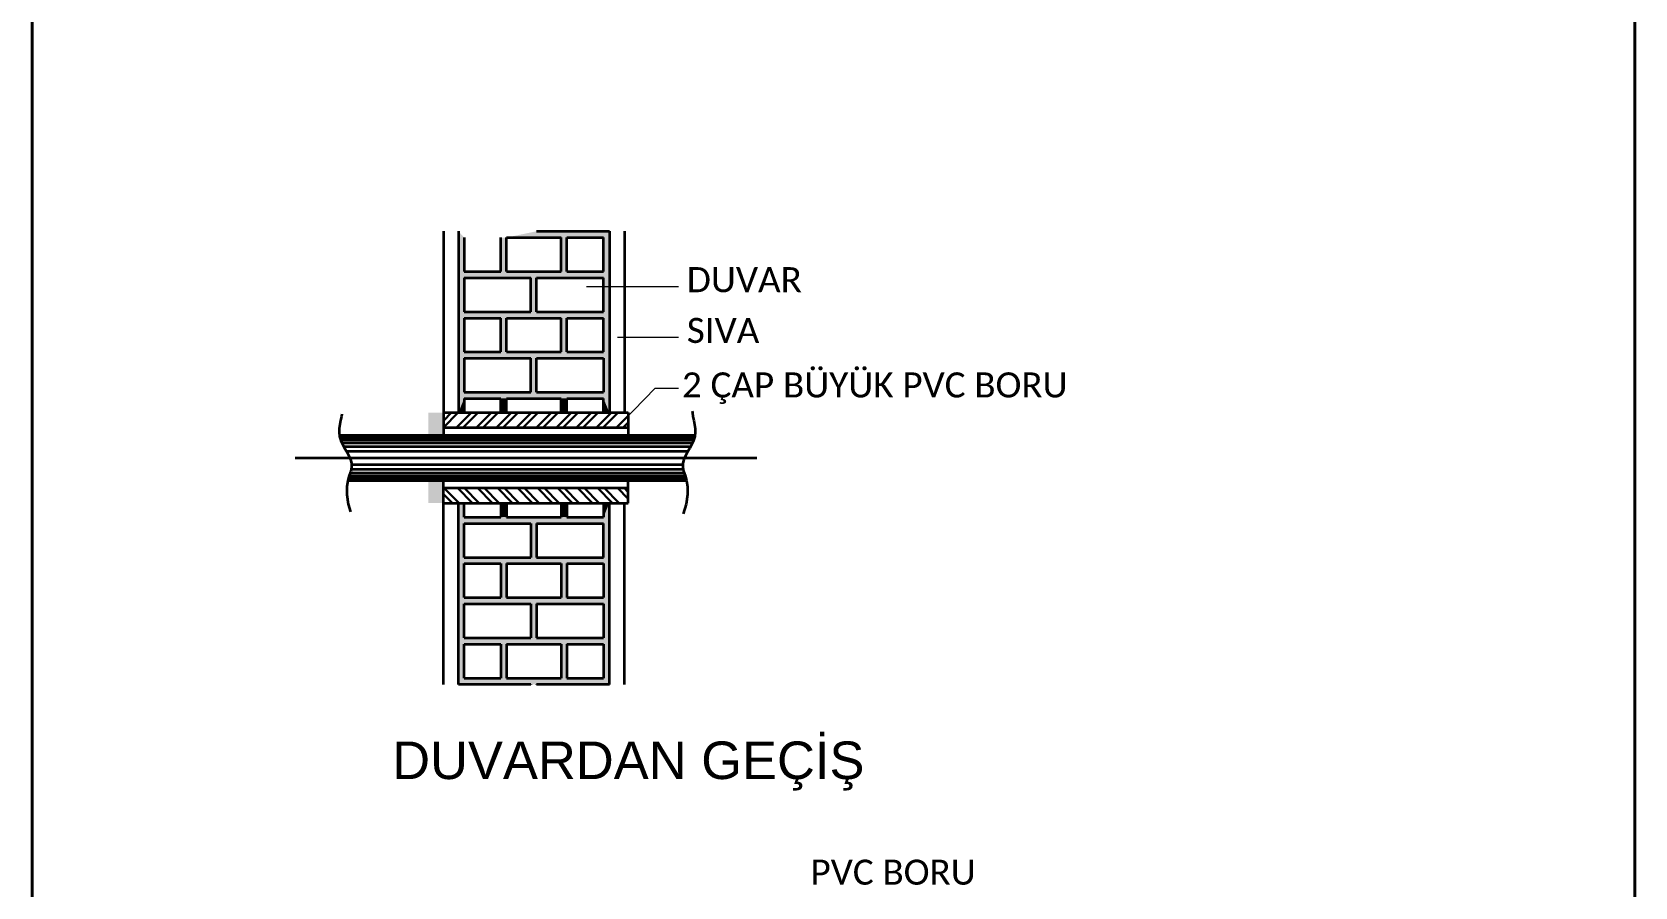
# Model space of a CAD drawing. Header units: centimetres. Extents: x 405464 to 563355, y 50011 to 66875.
# Drawn here: x 556256 to 557793, y 56812 to 57631 of the extents above; entities that cross this region are included whole.
import ezdxf

# ---------------------------------------------------------------- set-up
doc = ezdxf.new("R2010")
doc.units = ezdxf.units.CM
for name, color, linetype, lineweight in [('0-KRCN-SHT-DETAY-20', 41, 'Continuous', 20), ('0-KRCN-SHT-DETAY-30', 131, 'Continuous', 30), ('0-KRCN-SHT-DETAY-35', 141, 'Continuous', 35), ('0-KRCN-SHT-DETAY-YAZI', 71, 'Continuous', 35), ('0-KRCN-SHT-DETAY-ÇERÇEVE', 71, 'Continuous', 40), ('0-KRCN-Z-ANTET', 71, 'Continuous', 30)]:
    doc.layers.add(name, color=color, linetype=linetype, lineweight=lineweight)
doc.styles.add('KATMAN YAZI STİLİ', font='calibri.ttf')
doc.styles.add('M', font='arial.ttf', dxfattribs={"width": 0.8, "height": 15})

# ---------------------------------------------------------------- blocks, each defined once
blk = doc.blocks.new('G$CE1EE70F4')
at = {"layer": '0-KRCN-SHT-DETAY-20'}
for p, q in [((265.75, -264.69, 108.46), (309.75, -264.69, 108.46)), ((280.65, -289.03, 108.46), (309.75, -289.03, 108.46)), ((282.93, -329.54, 108.46), (298.68, -313.38, 108.46)), ((298.68, -313.38, 108.46), (309.75, -313.38, 108.46))]:
    blk.add_line(p, q, dxfattribs=at)
at = {"layer": '0-KRCN-SHT-DETAY-30', "ltscale": 0.4}
for p, q in [((201.07, -325.1, 108.46), (197.13, -329.04, 108.46)), ((204.27, -325.1, 108.46), (197.13, -332.24, 108.46)), ((210.66, -325.1, 108.46), (203.43, -332.33, 108.46)), ((213.85, -325.1, 108.46), (206.62, -332.33, 108.46)), ((220.25, -325.1, 108.46), (213.01, -332.33, 108.46)), ((223.44, -325.1, 108.46), (216.21, -332.33, 108.46)), ((229.84, -325.1, 108.46), (222.6, -332.33, 108.46)), ((233.03, -325.1, 108.46), (225.8, -332.33, 108.46)), ((239.42, -325.1, 108.46), (232.19, -332.33, 108.46)), ((242.62, -325.1, 108.46), (235.39, -332.33, 108.46)), ((249.01, -325.1, 108.46), (241.78, -332.33, 108.46)), ((252.21, -325.1, 108.46), (244.98, -332.33, 108.46)), ((258.6, -325.1, 108.46), (251.37, -332.33, 108.46)), ((261.8, -325.1, 108.46), (254.56, -332.33, 108.46)), ((268.19, -325.1, 108.46), (260.96, -332.33, 108.46)), ((271.39, -325.1, 108.46), (264.15, -332.33, 108.46)), ((277.78, -325.1, 108.46), (270.55, -332.33, 108.46)), ((280.97, -325.1, 108.46), (273.74, -332.33, 108.46)), ((285.72, -326.74, 108.46), (280.13, -332.33, 108.46)), ((285.72, -329.94, 108.46), (283.33, -332.33, 108.46)), ((201.47, -368.49, 108.46), (197.13, -364.16, 108.46)), ((204.67, -368.49, 108.46), (197.43, -361.26, 108.46)), ((211.06, -368.49, 108.46), (203.83, -361.26, 108.46)), ((214.25, -368.49, 108.46), (207.02, -361.26, 108.46)), ((220.65, -368.49, 108.46), (213.41, -361.26, 108.46)), ((223.84, -368.49, 108.46), (216.61, -361.26, 108.46)), ((230.23, -368.49, 108.46), (223, -361.26, 108.46)), ((233.43, -368.49, 108.46), (226.2, -361.26, 108.46)), ((239.82, -368.49, 108.46), (232.59, -361.26, 108.46)), ((243.02, -368.49, 108.46), (235.79, -361.26, 108.46)), ((249.41, -368.49, 108.46), (242.18, -361.26, 108.46)), ((252.61, -368.49, 108.46), (245.38, -361.26, 108.46)), ((259, -368.49, 108.46), (251.77, -361.26, 108.46)), ((262.2, -368.49, 108.46), (254.96, -361.26, 108.46)), ((268.59, -368.49, 108.46), (261.36, -361.26, 108.46)), ((271.78, -368.49, 108.46), (264.55, -361.26, 108.46)), ((278.18, -368.49, 108.46), (270.95, -361.26, 108.46)), ((281.37, -368.49, 108.46), (274.14, -361.26, 108.46)), ((285.72, -366.45, 108.46), (280.53, -361.26, 108.46)), ((285.72, -363.26, 108.46), (283.73, -361.26, 108.46))]:
    blk.add_line(p, q, dxfattribs=at)
at = {"layer": '0-KRCN-SHT-DETAY-35', "color": 2}
for p, q in [((197.13, -238.17, 108.46), (197.13, -335.95, 108.46)), ((204.36, -238.17, 108.46), (204.36, -325.1, 108.46)), ((207.08, -241.2, 108.46), (207.08, -257.47, 108.46)), ((224.62, -257.47, 108.46), (224.62, -241.2, 108.46)), ((227.33, -241.2, 108.46), (253.54, -241.2, 108.46)), ((227.33, -257.47, 108.46), (227.33, -241.2, 108.46)), ((241.79, -238.18, 108.46), (276.68, -238.18, 108.46)), ((253.54, -257.47, 108.46), (253.54, -241.2, 108.46)), ((256.26, -241.2, 108.46), (273.89, -241.2, 108.46)), ((256.26, -257.47, 108.46), (256.26, -241.2, 108.46)), ((273.89, -257.47, 108.46), (273.89, -241.2, 108.46)), ((276.68, -238.17, 108.46), (276.68, -325.1, 108.46)), ((283.92, -238.17, 108.46), (283.92, -325.1, 108.46)), ((207.08, -257.47, 108.46), (224.62, -257.47, 108.46)), ((207.08, -260.49, 108.46), (207.08, -276.76, 108.46)), ((207.08, -260.49, 108.46), (239.08, -260.49, 108.46)), ((227.33, -257.47, 108.46), (253.54, -257.47, 108.46)), ((239.08, -276.76, 108.46), (239.08, -260.49, 108.46)), ((241.79, -260.49, 108.46), (273.89, -260.49, 108.46)), ((241.79, -276.76, 108.46), (241.79, -260.49, 108.46)), ((256.26, -257.47, 108.46), (273.89, -257.47, 108.46)), ((273.89, -276.76, 108.46), (273.89, -260.49, 108.46)), ((207.08, -276.76, 108.46), (239.08, -276.76, 108.46)), ((207.08, -279.77, 108.46), (207.08, -296.05, 108.46)), ((207.08, -279.77, 108.46), (224.62, -279.77, 108.46)), ((224.62, -296.05, 108.46), (224.62, -279.77, 108.46)), ((227.33, -279.77, 108.46), (253.54, -279.77, 108.46)), ((227.33, -296.05, 108.46), (227.33, -279.77, 108.46)), ((241.79, -276.76, 108.46), (273.89, -276.76, 108.46)), ((253.54, -296.05, 108.46), (253.54, -279.77, 108.46)), ((256.26, -279.77, 108.46), (273.89, -279.77, 108.46)), ((256.26, -296.05, 108.46), (256.26, -279.77, 108.46)), ((273.89, -296.05, 108.46), (273.89, -279.77, 108.46)), ((207.08, -296.05, 108.46), (224.62, -296.05, 108.46)), ((207.08, -299.06, 108.46), (207.08, -315.33, 108.46)), ((207.08, -299.06, 108.46), (239.08, -299.06, 108.46)), ((227.33, -296.05, 108.46), (253.54, -296.05, 108.46)), ((239.08, -315.33, 108.46), (239.08, -299.06, 108.46)), ((241.79, -315.33, 108.46), (241.79, -299.06, 108.46)), ((241.79, -299.06, 108.46), (273.89, -299.06, 108.46)), ((256.26, -296.05, 108.46), (273.89, -296.05, 108.46)), ((273.89, -299.06, 108.46), (273.89, -315.33, 108.46)), ((207.08, -315.33, 108.46), (239.08, -315.33, 108.46)), ((207.08, -318.35, 108.46), (207.08, -325.1, 108.46)), ((207.08, -318.35, 108.46), (224.62, -318.35, 108.46)), ((224.62, -325.1, 108.46), (224.62, -318.35, 108.46)), ((227.33, -318.35, 108.46), (253.54, -318.35, 108.46)), ((227.33, -325.1, 108.46), (227.33, -318.35, 108.46)), ((241.79, -315.33, 108.46), (273.89, -315.33, 108.46)), ((253.54, -325.1, 108.46), (253.54, -318.35, 108.46)), ((256.26, -318.35, 108.46), (273.89, -318.35, 108.46)), ((256.26, -325.1, 108.46), (256.26, -318.35, 108.46)), ((273.89, -325.1, 108.46), (273.89, -318.35, 108.46)), ((197.13, -325.1, 108.46), (285.72, -325.1, 108.46)), ((285.72, -325.1, 108.46), (285.72, -335.95, 108.46)), ((147.3, -335.95, 108.46), (317.71, -335.95, 108.46)), ((147.52, -337.03, 108.46), (317.49, -337.03, 108.46)), ((197.13, -332.33, 108.46), (285.72, -332.33, 108.46)), ((147.84, -338.12, 108.46), (317.16, -338.12, 108.46)), ((148.44, -339.57, 108.46), (316.56, -339.57, 108.46)), ((149.36, -341.37, 108.46), (315.65, -341.37, 108.46)), ((150.58, -343.54, 108.46), (314.43, -343.54, 108.46)), ((126.07, -346.8, 108.46), (347.39, -346.8, 108.46)), ((152.93, -352.22, 108.46), (312.07, -352.22, 108.46)), ((153.1, -350.05, 108.46), (311.91, -350.05, 108.46)), ((151.26, -357.65, 108.46), (313.66, -357.65, 108.46)), ((151.67, -356.56, 108.46), (313.34, -356.56, 108.46)), ((151.98, -355.48, 108.46), (313.03, -355.48, 108.46)), ((152.45, -354.03, 108.46), (312.56, -354.03, 108.46)), ((197.13, -455.42, 108.46), (197.13, -357.65, 108.46)), ((285.72, -368.49, 108.46), (285.72, -357.65, 108.46)), ((197.13, -361.26, 108.46), (285.72, -361.26, 108.46)), ((197.13, -368.49, 108.46), (285.72, -368.49, 108.46)), ((204.36, -455.42, 108.46), (204.36, -368.49, 108.46)), ((207.08, -375.25, 108.46), (207.08, -368.49, 108.46)), ((224.62, -368.49, 108.46), (224.62, -375.25, 108.46)), ((227.33, -368.49, 108.46), (227.33, -375.25, 108.46)), ((253.54, -368.49, 108.46), (253.54, -375.25, 108.46)), ((256.26, -368.49, 108.46), (256.26, -375.25, 108.46)), ((273.89, -368.49, 108.46), (273.89, -375.25, 108.46)), ((276.68, -455.42, 108.46), (276.68, -368.49, 108.46)), ((283.92, -455.42, 108.46), (283.92, -368.49, 108.46)), ((207.08, -375.25, 108.46), (224.62, -375.25, 108.46)), ((227.33, -375.25, 108.46), (253.54, -375.25, 108.46)), ((256.26, -375.25, 108.46), (273.89, -375.25, 108.46)), ((207.08, -394.53, 108.46), (207.08, -378.26, 108.46)), ((207.08, -378.26, 108.46), (239.08, -378.26, 108.46)), ((239.08, -378.26, 108.46), (239.08, -394.53, 108.46)), ((241.79, -378.26, 108.46), (273.89, -378.26, 108.46)), ((241.79, -378.26, 108.46), (241.79, -394.53, 108.46)), ((273.89, -394.53, 108.46), (273.89, -378.26, 108.46)), ((207.08, -394.53, 108.46), (239.08, -394.53, 108.46)), ((207.08, -413.82, 108.46), (207.08, -397.55, 108.46)), ((207.08, -397.55, 108.46), (224.62, -397.55, 108.46)), ((224.62, -397.55, 108.46), (224.62, -413.82, 108.46)), ((227.33, -397.55, 108.46), (253.54, -397.55, 108.46)), ((227.33, -397.55, 108.46), (227.33, -413.82, 108.46)), ((241.79, -394.53, 108.46), (273.89, -394.53, 108.46)), ((253.54, -397.55, 108.46), (253.54, -413.82, 108.46)), ((256.26, -397.55, 108.46), (256.26, -413.82, 108.46)), ((256.26, -397.55, 108.46), (273.89, -397.55, 108.46)), ((273.89, -397.55, 108.46), (273.89, -413.82, 108.46)), ((207.08, -413.82, 108.46), (224.62, -413.82, 108.46)), ((227.33, -413.82, 108.46), (253.54, -413.82, 108.46)), ((256.26, -413.82, 108.46), (273.89, -413.82, 108.46)), ((207.08, -433.11, 108.46), (207.08, -416.84, 108.46)), ((207.08, -416.84, 108.46), (239.08, -416.84, 108.46)), ((239.08, -416.84, 108.46), (239.08, -433.11, 108.46)), ((241.79, -416.84, 108.46), (273.89, -416.84, 108.46)), ((241.79, -416.84, 108.46), (241.79, -433.11, 108.46)), ((273.89, -416.84, 108.46), (273.89, -433.11, 108.46)), ((207.08, -433.11, 108.46), (239.08, -433.11, 108.46)), ((207.08, -452.4, 108.46), (207.08, -436.13, 108.46)), ((207.08, -436.13, 108.46), (224.62, -436.13, 108.46)), ((224.62, -436.13, 108.46), (224.62, -452.4, 108.46)), ((227.33, -436.13, 108.46), (227.33, -452.4, 108.46)), ((227.33, -436.13, 108.46), (253.54, -436.13, 108.46)), ((241.79, -433.11, 108.46), (273.89, -433.11, 108.46)), ((253.54, -436.13, 108.46), (253.54, -452.4, 108.46)), ((256.26, -436.13, 108.46), (256.26, -452.4, 108.46)), ((256.26, -436.13, 108.46), (273.89, -436.13, 108.46)), ((273.89, -436.13, 108.46), (273.89, -452.4, 108.46)), ((207.08, -452.4, 108.46), (224.62, -452.4, 108.46)), ((227.33, -452.4, 108.46), (253.54, -452.4, 108.46)), ((256.26, -452.4, 108.46), (273.89, -452.4, 108.46)), ((204.36, -455.41, 108.46), (239.08, -455.41, 108.46)), ((239.08, -455.41, 108.46), (239.08, -455.42, 108.46)), ((241.79, -455.41, 108.46), (276.68, -455.41, 108.46)), ((241.79, -455.41, 108.46), (241.79, -455.42, 108.46))]:
    blk.add_line(p, q, dxfattribs=at)
at = {"layer": '0-KRCN-SHT-DETAY-35', "color": 2, "elevation": 108.46, "flags": 128}
for points in [[(148.45, -325.86), (148.26, -327.05), (147.89, -328.9), (147.52, -330.8), (147.25, -332.72), (147.17, -334.66), (147.38, -336.58), (147.95, -338.47), (148.79, -340.33), (149.79, -342.17), (150.83, -343.99), (151.8, -345.8), (152.59, -347.61), (153.07, -349.43), (153.14, -351.26), (152.74, -353.13), (152.06, -355.21), (151.35, -357.66), (150.86, -360.67), (150.84, -364.42), (151.54, -369.08), (152.59, -372.7)], [(316.42, -324.46), (316.47, -325.29), (316.75, -327.05), (317.12, -328.9), (317.49, -330.8), (317.76, -332.72), (317.84, -334.66), (317.62, -336.58), (317.06, -338.47), (316.22, -340.33), (315.22, -342.17), (314.17, -343.99), (313.2, -345.8), (312.42, -347.61), (311.93, -349.43), (311.87, -351.26), (312.27, -353.13), (312.95, -355.21), (313.66, -357.66), (314.15, -360.67), (314.17, -364.42), (313.47, -369.08), (312.11, -373.73)]]:
    blk.add_lwpolyline(points, dxfattribs=at)
at = {"layer": '0-KRCN-SHT-DETAY-35', "color": 2}
for points in [[(204.36, -238.18, 108.46), (204.36, -325.1, 108.46), (207.08, -241.2, 108.46)], [(207.08, -241.2, 108.46), (204.36, -325.1, 108.46), (207.08, -257.47, 108.46)], [(227.33, -241.2, 108.46), (224.62, -241.2, 108.46), (227.33, -257.47, 108.46)], [(224.62, -241.2, 108.46), (224.62, -257.47, 108.46), (227.33, -257.47, 108.46)], [(241.79, -238.18, 108.46), (227.33, -241.2, 108.46), (276.68, -238.18, 108.46)], [(276.68, -238.18, 108.46), (227.33, -241.2, 108.46), (273.89, -241.2, 108.46)], [(227.33, -241.2, 108.46), (256.26, -241.2, 108.46), (273.89, -241.2, 108.46)], [(227.33, -241.2, 108.46), (253.54, -241.2, 108.46), (256.26, -241.2, 108.46)], [(253.54, -241.2, 108.46), (253.54, -257.47, 108.46), (256.26, -241.2, 108.46)], [(256.26, -241.2, 108.46), (253.54, -257.47, 108.46), (256.26, -257.47, 108.46)], [(276.68, -238.18, 108.46), (273.89, -241.2, 108.46), (276.68, -325.1, 108.46)], [(273.89, -241.2, 108.46), (273.89, -257.47, 108.46), (276.68, -325.1, 108.46)], [(207.08, -257.47, 108.46), (204.36, -325.1, 108.46), (207.08, -260.49, 108.46)], [(207.08, -260.49, 108.46), (204.36, -325.1, 108.46), (207.08, -276.76, 108.46)], [(207.08, -257.47, 108.46), (207.08, -260.49, 108.46), (224.62, -257.47, 108.46)], [(224.62, -257.47, 108.46), (207.08, -260.49, 108.46), (239.08, -260.49, 108.46)], [(227.33, -257.47, 108.46), (224.62, -257.47, 108.46), (253.54, -257.47, 108.46)], [(253.54, -257.47, 108.46), (224.62, -257.47, 108.46), (273.89, -257.47, 108.46)], [(273.89, -257.47, 108.46), (224.62, -257.47, 108.46), (273.89, -260.49, 108.46)], [(224.62, -257.47, 108.46), (241.79, -260.49, 108.46), (273.89, -260.49, 108.46)], [(224.62, -257.47, 108.46), (239.08, -260.49, 108.46), (241.79, -260.49, 108.46)], [(239.08, -260.49, 108.46), (239.08, -276.76, 108.46), (241.79, -260.49, 108.46)], [(241.79, -260.49, 108.46), (239.08, -276.76, 108.46), (241.79, -276.76, 108.46)], [(256.26, -257.47, 108.46), (253.54, -257.47, 108.46), (273.89, -257.47, 108.46)], [(273.89, -257.47, 108.46), (273.89, -260.49, 108.46), (276.68, -325.1, 108.46)], [(273.89, -260.49, 108.46), (273.89, -276.76, 108.46), (276.68, -325.1, 108.46)], [(207.08, -276.76, 108.46), (204.36, -325.1, 108.46), (207.08, -279.77, 108.46)], [(207.08, -279.77, 108.46), (204.36, -325.1, 108.46), (207.08, -296.05, 108.46)], [(207.08, -276.76, 108.46), (207.08, -279.77, 108.46), (239.08, -276.76, 108.46)], [(239.08, -276.76, 108.46), (207.08, -279.77, 108.46), (241.79, -276.76, 108.46)], [(241.79, -276.76, 108.46), (207.08, -279.77, 108.46), (273.89, -276.76, 108.46)], [(273.89, -276.76, 108.46), (207.08, -279.77, 108.46), (227.33, -279.77, 108.46)], [(227.33, -279.77, 108.46), (207.08, -279.77, 108.46), (224.62, -279.77, 108.46)], [(227.33, -279.77, 108.46), (224.62, -279.77, 108.46), (227.33, -296.05, 108.46)], [(224.62, -279.77, 108.46), (224.62, -296.05, 108.46), (227.33, -296.05, 108.46)], [(273.89, -276.76, 108.46), (227.33, -279.77, 108.46), (253.54, -279.77, 108.46)], [(273.89, -276.76, 108.46), (253.54, -279.77, 108.46), (256.26, -279.77, 108.46)], [(253.54, -279.77, 108.46), (253.54, -296.05, 108.46), (256.26, -279.77, 108.46)], [(256.26, -279.77, 108.46), (253.54, -296.05, 108.46), (256.26, -296.05, 108.46)], [(273.89, -276.76, 108.46), (256.26, -279.77, 108.46), (273.89, -279.77, 108.46)], [(273.89, -276.76, 108.46), (273.89, -279.77, 108.46), (276.68, -325.1, 108.46)], [(273.89, -279.77, 108.46), (273.89, -296.05, 108.46), (276.68, -325.1, 108.46)], [(207.08, -296.05, 108.46), (204.36, -325.1, 108.46), (207.08, -299.06, 108.46)], [(207.08, -299.06, 108.46), (204.36, -325.1, 108.46), (207.08, -315.33, 108.46)], [(224.62, -296.05, 108.46), (207.08, -296.05, 108.46), (273.89, -299.06, 108.46)], [(207.08, -296.05, 108.46), (207.08, -299.06, 108.46), (239.08, -299.06, 108.46)], [(207.08, -296.05, 108.46), (239.08, -299.06, 108.46), (241.79, -299.06, 108.46)], [(207.08, -296.05, 108.46), (241.79, -299.06, 108.46), (273.89, -299.06, 108.46)], [(224.62, -296.05, 108.46), (253.54, -296.05, 108.46), (227.33, -296.05, 108.46)], [(253.54, -296.05, 108.46), (224.62, -296.05, 108.46), (256.26, -296.05, 108.46)], [(256.26, -296.05, 108.46), (224.62, -296.05, 108.46), (273.89, -299.06, 108.46)], [(241.79, -299.06, 108.46), (239.08, -299.06, 108.46), (241.79, -315.33, 108.46)], [(239.08, -299.06, 108.46), (239.08, -315.33, 108.46), (241.79, -315.33, 108.46)], [(273.89, -299.06, 108.46), (273.89, -296.05, 108.46), (256.26, -296.05, 108.46)], [(273.89, -296.05, 108.46), (273.89, -299.06, 108.46), (276.68, -325.1, 108.46)], [(273.89, -299.06, 108.46), (273.89, -315.33, 108.46), (276.68, -325.1, 108.46)], [(207.08, -315.33, 108.46), (204.36, -325.1, 108.46), (207.08, -318.35, 108.46)], [(207.08, -318.35, 108.46), (204.36, -325.1, 108.46), (207.08, -325.1, 108.46)], [(207.08, -315.33, 108.46), (207.08, -318.35, 108.46), (239.08, -315.33, 108.46)], [(239.08, -315.33, 108.46), (207.08, -318.35, 108.46), (224.62, -318.35, 108.46)], [(239.08, -315.33, 108.46), (224.62, -318.35, 108.46), (273.89, -318.35, 108.46)], [(273.89, -318.35, 108.46), (224.62, -318.35, 108.46), (256.26, -318.35, 108.46)], [(256.26, -318.35, 108.46), (224.62, -318.35, 108.46), (227.33, -318.35, 108.46)], [(224.62, -318.35, 108.46), (224.62, -325.1, 108.46), (227.33, -318.35, 108.46)], [(227.33, -318.35, 108.46), (224.62, -325.1, 108.46), (227.33, -325.1, 108.46)], [(256.26, -318.35, 108.46), (227.33, -318.35, 108.46), (253.54, -318.35, 108.46)], [(241.79, -315.33, 108.46), (239.08, -315.33, 108.46), (273.89, -318.35, 108.46)], [(273.89, -315.33, 108.46), (241.79, -315.33, 108.46), (273.89, -318.35, 108.46)], [(256.26, -318.35, 108.46), (253.54, -318.35, 108.46), (256.26, -325.1, 108.46)], [(253.54, -318.35, 108.46), (253.54, -325.1, 108.46), (256.26, -325.1, 108.46)], [(273.89, -315.33, 108.46), (273.89, -318.35, 108.46), (276.68, -325.1, 108.46)], [(273.89, -318.35, 108.46), (273.89, -325.1, 108.46), (276.68, -325.1, 108.46)], [(189.9, -325.1, 108.46), (189.9, -335.95, 108.46), (197.13, -325.1, 108.46), (197.13, -335.95, 108.46)], [(189.9, -368.49, 108.46), (189.9, -357.65, 108.46), (197.13, -368.49, 108.46), (197.13, -357.65, 108.46)], [(253.54, -375.25, 108.46), (256.26, -375.25, 108.46), (227.33, -375.25, 108.46)], [(207.08, -397.55, 108.46), (273.89, -397.55, 108.46), (256.26, -397.55, 108.46)], [(207.08, -397.55, 108.46), (256.26, -397.55, 108.46), (253.54, -397.55, 108.46)], [(207.08, -397.55, 108.46), (253.54, -397.55, 108.46), (227.33, -397.55, 108.46)], [(207.08, -397.55, 108.46), (227.33, -397.55, 108.46), (224.62, -397.55, 108.46)], [(273.89, -416.84, 108.46), (241.79, -416.84, 108.46), (239.08, -416.84, 108.46)], [(224.62, -436.13, 108.46), (253.54, -436.13, 108.46), (227.33, -436.13, 108.46)], [(224.62, -436.13, 108.46), (273.89, -436.13, 108.46), (253.54, -436.13, 108.46)], [(273.89, -436.13, 108.46), (256.26, -436.13, 108.46), (253.54, -436.13, 108.46)], [(276.68, -455.41, 108.46), (241.79, -455.41, 108.46), (204.36, -455.41, 108.46)], [(241.79, -455.41, 108.46), (239.08, -455.41, 108.46), (204.36, -455.41, 108.46)]]:
    blk.add_solid(points, dxfattribs=at)
at = {"layer": '0-KRCN-SHT-DETAY-35', "color": 2, "extrusion": (0, 0, -1)}
for points in [[(-204.36, -368.49, -108.46), (-207.08, -368.49, -108.46), (-204.36, -455.41, -108.46)], [(-207.08, -368.49, -108.46), (-207.08, -375.25, -108.46), (-204.36, -455.41, -108.46)], [(-227.33, -368.49, -108.46), (-227.33, -375.25, -108.46), (-224.62, -375.25, -108.46)], [(-224.62, -375.25, -108.46), (-224.62, -368.49, -108.46), (-227.33, -368.49, -108.46)], [(-253.54, -368.49, -108.46), (-256.26, -368.49, -108.46), (-253.54, -375.25, -108.46)], [(-256.26, -368.49, -108.46), (-256.26, -375.25, -108.46), (-253.54, -375.25, -108.46)], [(-276.68, -368.49, -108.46), (-276.68, -455.41, -108.46), (-273.89, -375.25, -108.46)], [(-273.89, -375.25, -108.46), (-273.89, -368.49, -108.46), (-276.68, -368.49, -108.46)], [(-207.08, -375.25, -108.46), (-207.08, -378.26, -108.46), (-204.36, -455.41, -108.46)], [(-207.08, -375.25, -108.46), (-224.62, -375.25, -108.46), (-207.08, -378.26, -108.46)], [(-224.62, -375.25, -108.46), (-227.33, -375.25, -108.46), (-207.08, -378.26, -108.46)], [(-227.33, -375.25, -108.46), (-256.26, -375.25, -108.46), (-207.08, -378.26, -108.46)], [(-256.26, -375.25, -108.46), (-273.89, -375.25, -108.46), (-207.08, -378.26, -108.46)], [(-273.89, -375.25, -108.46), (-239.08, -378.26, -108.46), (-207.08, -378.26, -108.46)], [(-273.89, -375.25, -108.46), (-241.79, -378.26, -108.46), (-239.08, -378.26, -108.46)], [(-273.89, -375.25, -108.46), (-273.89, -378.26, -108.46), (-241.79, -378.26, -108.46)], [(-273.89, -375.25, -108.46), (-276.68, -455.41, -108.46), (-273.89, -378.26, -108.46)], [(-207.08, -378.26, -108.46), (-207.08, -394.53, -108.46), (-204.36, -455.41, -108.46)], [(-241.79, -378.26, -108.46), (-241.79, -394.53, -108.46), (-239.08, -378.26, -108.46)], [(-239.08, -378.26, -108.46), (-241.79, -394.53, -108.46), (-239.08, -394.53, -108.46)], [(-273.89, -378.26, -108.46), (-276.68, -455.41, -108.46), (-273.89, -394.53, -108.46)], [(-207.08, -394.53, -108.46), (-207.08, -397.55, -108.46), (-204.36, -455.41, -108.46)], [(-207.08, -397.55, -108.46), (-207.08, -413.82, -108.46), (-204.36, -455.41, -108.46)], [(-207.08, -394.53, -108.46), (-239.08, -394.53, -108.46), (-207.08, -397.55, -108.46)], [(-239.08, -394.53, -108.46), (-241.79, -394.53, -108.46), (-207.08, -397.55, -108.46)], [(-241.79, -394.53, -108.46), (-273.89, -397.55, -108.46), (-207.08, -397.55, -108.46)], [(-224.62, -397.55, -108.46), (-227.33, -397.55, -108.46), (-224.62, -413.82, -108.46)], [(-227.33, -397.55, -108.46), (-227.33, -413.82, -108.46), (-224.62, -413.82, -108.46)], [(-273.89, -394.53, -108.46), (-273.89, -397.55, -108.46), (-241.79, -394.53, -108.46)], [(-253.54, -397.55, -108.46), (-256.26, -397.55, -108.46), (-253.54, -413.82, -108.46)], [(-256.26, -397.55, -108.46), (-256.26, -413.82, -108.46), (-253.54, -413.82, -108.46)], [(-273.89, -394.53, -108.46), (-276.68, -455.41, -108.46), (-273.89, -397.55, -108.46)], [(-273.89, -397.55, -108.46), (-276.68, -455.41, -108.46), (-273.89, -413.82, -108.46)], [(-207.08, -413.82, -108.46), (-207.08, -416.84, -108.46), (-204.36, -455.41, -108.46)], [(-207.08, -416.84, -108.46), (-207.08, -413.82, -108.46), (-224.62, -413.82, -108.46)], [(-224.62, -413.82, -108.46), (-227.33, -413.82, -108.46), (-207.08, -416.84, -108.46)], [(-227.33, -413.82, -108.46), (-239.08, -416.84, -108.46), (-207.08, -416.84, -108.46)], [(-227.33, -413.82, -108.46), (-273.89, -416.84, -108.46), (-239.08, -416.84, -108.46)], [(-273.89, -416.84, -108.46), (-227.33, -413.82, -108.46), (-253.54, -413.82, -108.46)], [(-256.26, -413.82, -108.46), (-273.89, -416.84, -108.46), (-253.54, -413.82, -108.46)], [(-273.89, -416.84, -108.46), (-256.26, -413.82, -108.46), (-273.89, -413.82, -108.46)], [(-273.89, -413.82, -108.46), (-276.68, -455.41, -108.46), (-273.89, -416.84, -108.46)], [(-207.08, -416.84, -108.46), (-207.08, -433.11, -108.46), (-204.36, -455.41, -108.46)], [(-241.79, -416.84, -108.46), (-241.79, -433.11, -108.46), (-239.08, -416.84, -108.46)], [(-239.08, -416.84, -108.46), (-241.79, -433.11, -108.46), (-239.08, -433.11, -108.46)], [(-273.89, -416.84, -108.46), (-276.68, -455.41, -108.46), (-273.89, -433.11, -108.46)], [(-207.08, -433.11, -108.46), (-207.08, -436.13, -108.46), (-204.36, -455.41, -108.46)], [(-207.08, -436.13, -108.46), (-207.08, -452.4, -108.46), (-204.36, -455.41, -108.46)], [(-207.08, -433.11, -108.46), (-224.62, -436.13, -108.46), (-207.08, -436.13, -108.46)], [(-224.62, -436.13, -108.46), (-207.08, -433.11, -108.46), (-239.08, -433.11, -108.46)], [(-239.08, -433.11, -108.46), (-273.89, -436.13, -108.46), (-224.62, -436.13, -108.46)], [(-224.62, -436.13, -108.46), (-227.33, -436.13, -108.46), (-224.62, -452.4, -108.46)], [(-227.33, -436.13, -108.46), (-227.33, -452.4, -108.46), (-224.62, -452.4, -108.46)], [(-241.79, -433.11, -108.46), (-273.89, -436.13, -108.46), (-239.08, -433.11, -108.46)], [(-273.89, -436.13, -108.46), (-241.79, -433.11, -108.46), (-273.89, -433.11, -108.46)], [(-253.54, -436.13, -108.46), (-256.26, -436.13, -108.46), (-253.54, -452.4, -108.46)], [(-256.26, -436.13, -108.46), (-256.26, -452.4, -108.46), (-253.54, -452.4, -108.46)], [(-273.89, -433.11, -108.46), (-276.68, -455.41, -108.46), (-273.89, -436.13, -108.46)], [(-273.89, -436.13, -108.46), (-276.68, -455.41, -108.46), (-273.89, -452.4, -108.46)], [(-204.36, -455.41, -108.46), (-207.08, -452.4, -108.46), (-224.62, -452.4, -108.46)], [(-224.62, -452.4, -108.46), (-227.33, -452.4, -108.46), (-204.36, -455.41, -108.46)], [(-227.33, -452.4, -108.46), (-276.68, -455.41, -108.46), (-204.36, -455.41, -108.46)], [(-253.54, -452.4, -108.46), (-276.68, -455.41, -108.46), (-227.33, -452.4, -108.46)], [(-256.26, -452.4, -108.46), (-276.68, -455.41, -108.46), (-253.54, -452.4, -108.46)], [(-276.68, -455.41, -108.46), (-256.26, -452.4, -108.46), (-273.89, -452.4, -108.46)], [(-241.79, -455.41, -108.46), (-241.79, -455.42, -108.46), (-239.08, -455.41, -108.46)], [(-239.08, -455.41, -108.46), (-241.79, -455.42, -108.46), (-239.08, -455.42, -108.46)]]:
    blk.add_solid(points, dxfattribs=at)
at = {"layer": '0-KRCN-SHT-DETAY-ÇERÇEVE'}
blk.add_lwpolyline([(768.18, 0), (768.18, -1101.82), (0, -1101.82), (0, 0)], close=True, dxfattribs=at)
at = {"layer": '0-KRCN-SHT-DETAY-YAZI', "style": 'KATMAN YAZI STİLİ'}
for s, p in [('DUVAR', (313.82, -267.39, 108.46)), ('SIVA', (313.82, -291.73, 108.46)), ('2 ÇAP BÜYÜK PVC BORU', (311.49, -317.86, 108.46)), ('PVC BORU ', (373.1, -551.46, 108.46))]:
    blk.add_text(s, height=12, dxfattribs=at).set_placement(p)
at = {"layer": '0-KRCN-Z-ANTET', "style": 'M'}
blk.add_text('DUVARDAN GEÇİŞ', height=18, dxfattribs=at).set_placement((172.61, -500.82, 108.46))
blk = doc.blocks.new('*U212')
at = {"layer": '0-KRCN-SHT-DETAY-ÇERÇEVE', "xscale": 2, "yscale": 2, "zscale": 2}
blk.add_blockref('G$CE1EE70F4', (0, 0), dxfattribs=at)

msp = doc.modelspace()

# ---------------------------------------------------------------- block references
at = {"layer": '0-KRCN-SHT-DETAY-ÇERÇEVE'}
msp.add_blockref('*U212', (556256.3, 57916.7), dxfattribs=at)

doc.saveas('drawing.dxf')
